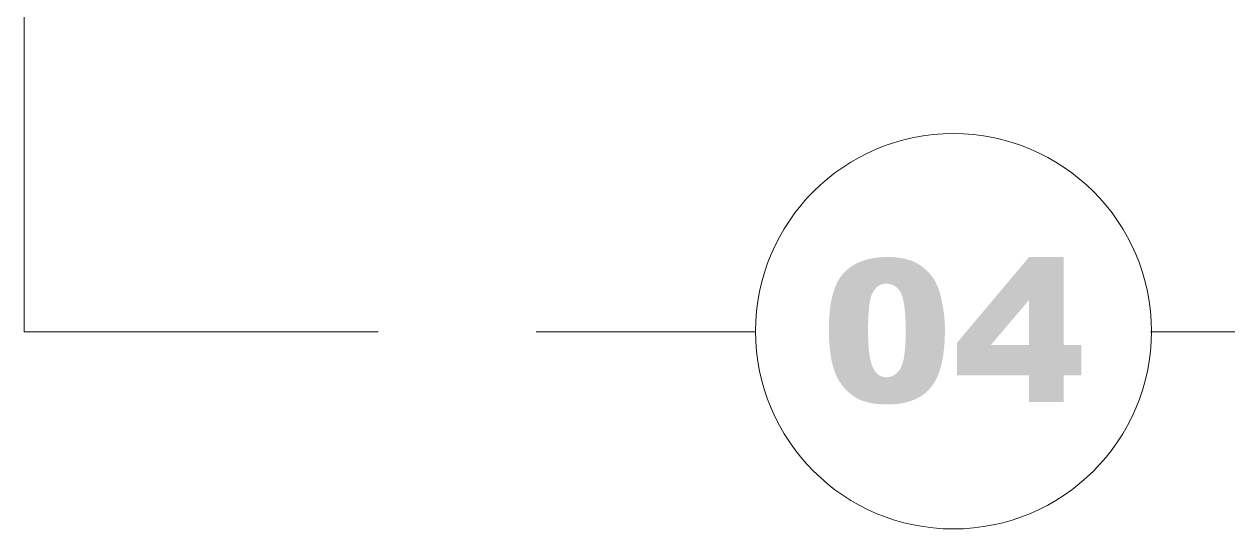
# Model space of a CAD drawing. Header units: millimetres. Extents: x 2928 to 3112, y 1220 to 1280.
# Drawn here: x 3049.205 to 3053.013, y 1258.178 to 1259.775 of the extents above; entities that cross this region are included whole.
import ezdxf

# ---------------------------------------------------------------- set-up
doc = ezdxf.new("R2010")
doc.units = ezdxf.units.MM

msp = doc.modelspace()

# ---------------------------------------------------------------- hatches: boundary and pattern name
at = {"true_color": 0x000007}
h = msp.add_hatch(color=7, dxfattribs=at)
edge = h.paths.add_edge_path()
edge.add_spline(control_points=[(3051.75063, 1258.80633), (3051.75063, 1258.89233), (3051.76552, 1258.95188), (3051.79694, 1258.98661), (3051.79694, 1258.98661), (3051.82672, 1259.01969), (3051.87468, 1259.03789), (3051.93753, 1259.03789), (3051.93753, 1259.03789), (3051.9673, 1259.03789), (3051.99211, 1259.03292), (3052.01196, 1259.02631), (3052.01196, 1259.02631), (3052.03181, 1259.01804), (3052.0467, 1259.00811), (3052.05827, 1258.99654), (3052.05827, 1258.99654), (3052.07151, 1258.98496), (3052.08143, 1258.97173), (3052.08805, 1258.95849), (3052.08805, 1258.95849), (3052.09466, 1258.94526), (3052.10128, 1258.93038), (3052.10459, 1258.91218), (3052.10459, 1258.91218), (3052.11286, 1258.8791), (3052.11782, 1258.84437), (3052.11782, 1258.80798), (3052.11782, 1258.80798), (3052.11782, 1258.72694), (3052.10459, 1258.66739), (3052.07647, 1258.62935), (3052.07647, 1258.62935), (3052.04835, 1258.59131), (3052.00038, 1258.57146), (3051.93422, 1258.57146), (3051.93422, 1258.57146), (3051.89618, 1258.57146), (3051.86476, 1258.57808), (3051.8416, 1258.58965), (3051.8416, 1258.58965), (3051.81845, 1258.60289), (3051.80025, 1258.61943), (3051.78537, 1258.64258), (3051.78537, 1258.64258), (3051.77379, 1258.65912), (3051.76552, 1258.68228), (3051.7589, 1258.71205), (3051.7589, 1258.71205), (3051.75394, 1258.74017), (3051.75063, 1258.77159), (3051.75063, 1258.80633)], knot_values=[0, 0, 0, 0, 0.0192308, 0.0192308, 0.0192308, 0.0192308, 0.0384615, 0.0384615, 0.0384615, 0.0384615, 0.0576923, 0.0576923, 0.0576923, 0.0576923, 0.0769231, 0.0769231, 0.0769231, 0.0769231, 0.0961538, 0.0961538, 0.0961538, 0.0961538, 0.1153846, 0.1153846, 0.1153846, 0.1153846, 0.1346154, 0.1346154, 0.1346154, 0.1346154, 0.1538462, 0.1538462, 0.1538462, 0.1538462, 0.1730769, 0.1730769, 0.1730769, 0.1730769, 0.1923077, 0.1923077, 0.1923077, 0.1923077, 0.2115385, 0.2115385, 0.2115385, 0.2115385, 0.2307692, 0.2307692, 0.2307692, 0.2307692, 1, 1, 1, 1], degree=3, periodic=0)
edge = h.paths.add_edge_path()
edge.add_spline(control_points=[(3051.87468, 1258.80633), (3051.87468, 1258.74844), (3051.87964, 1258.7104), (3051.88957, 1258.68889), (3051.88957, 1258.68889), (3051.89949, 1258.66739), (3051.91438, 1258.65747), (3051.93257, 1258.65747), (3051.93257, 1258.65747), (3051.9458, 1258.65747), (3051.95738, 1258.66243), (3051.96565, 1258.6707), (3051.96565, 1258.6707), (3051.97557, 1258.67897), (3051.98219, 1258.69386), (3051.98715, 1258.7137), (3051.98715, 1258.7137), (3051.99046, 1258.7319), (3051.99377, 1258.76167), (3051.99377, 1258.80302), (3051.99377, 1258.80302), (3051.99377, 1258.86256), (3051.98881, 1258.90226), (3051.97888, 1258.92376), (3051.97888, 1258.92376), (3051.96896, 1258.94361), (3051.95242, 1258.95353), (3051.93257, 1258.95353), (3051.93257, 1258.95353), (3051.91272, 1258.95353), (3051.89784, 1258.94361), (3051.88791, 1258.92211), (3051.88791, 1258.92211), (3051.87799, 1258.90226), (3051.87468, 1258.86256), (3051.87468, 1258.80633)], knot_values=[0, 0, 0, 0, 0.0277778, 0.0277778, 0.0277778, 0.0277778, 0.0555556, 0.0555556, 0.0555556, 0.0555556, 0.0833333, 0.0833333, 0.0833333, 0.0833333, 0.1111111, 0.1111111, 0.1111111, 0.1111111, 0.1388889, 0.1388889, 0.1388889, 0.1388889, 0.1666667, 0.1666667, 0.1666667, 0.1666667, 0.1944444, 0.1944444, 0.1944444, 0.1944444, 0.2222222, 0.2222222, 0.2222222, 0.2222222, 1, 1, 1, 1], degree=3, periodic=0)
h.paths.add_polyline_path([(3052.38411, 1258.66408), (3052.15586, 1258.66408), (3052.15586, 1258.76663), (3052.38411, 1259.03789), (3052.49327, 1259.03789), (3052.49327, 1258.76002), (3052.54951, 1258.76002), (3052.54951, 1258.66408), (3052.49327, 1258.66408), (3052.49327, 1258.57973), (3052.38411, 1258.57973)])
h.paths.add_polyline_path([(3052.38411, 1258.76002), (3052.38411, 1258.90226), (3052.26337, 1258.76002)])

# ---------------------------------------------------------------- linework, layer by layer
at = {"color": 7, "linetype": 'Continuous', "lineweight": 20, "true_color": 0x000007}
for points in [[(3050.32489, 1258.80136), (3049.20514, 1258.80136), (3049.20514, 1278.52352), (3074.72122, 1278.52352), (3074.72122, 1258.80136), (3060.82607, 1258.80136)], [(3050.8244, 1258.80136), (3051.51907, 1258.80136), (3051.51907, 1258.80136)], [(3052.76783, 1258.80136), (3060.32822, 1258.80136), (3060.32822, 1258.80136)]]:
    msp.add_lwpolyline(points, dxfattribs=at)
msp.add_open_spline([(3052.77114, 1258.80302), (3052.77114, 1259.1487), (3052.48996, 1259.42823), (3052.14428, 1259.42823), (3052.14428, 1259.42823), (3051.7986, 1259.42823), (3051.51907, 1259.1487), (3051.51907, 1258.80302), (3051.51907, 1258.80302), (3051.51907, 1258.45734), (3051.7986, 1258.17781), (3052.14428, 1258.17781), (3052.14428, 1258.17781), (3052.48996, 1258.17781), (3052.77114, 1258.45734), (3052.77114, 1258.80302)], degree=3, knots=[0, 0, 0, 0, 0.0625, 0.0625, 0.0625, 0.062501, 0.125, 0.125, 0.125, 0.125001, 0.1875, 0.1875, 0.1875, 0.187501, 1, 1, 1, 1], dxfattribs=at)

doc.saveas('drawing.dxf')
